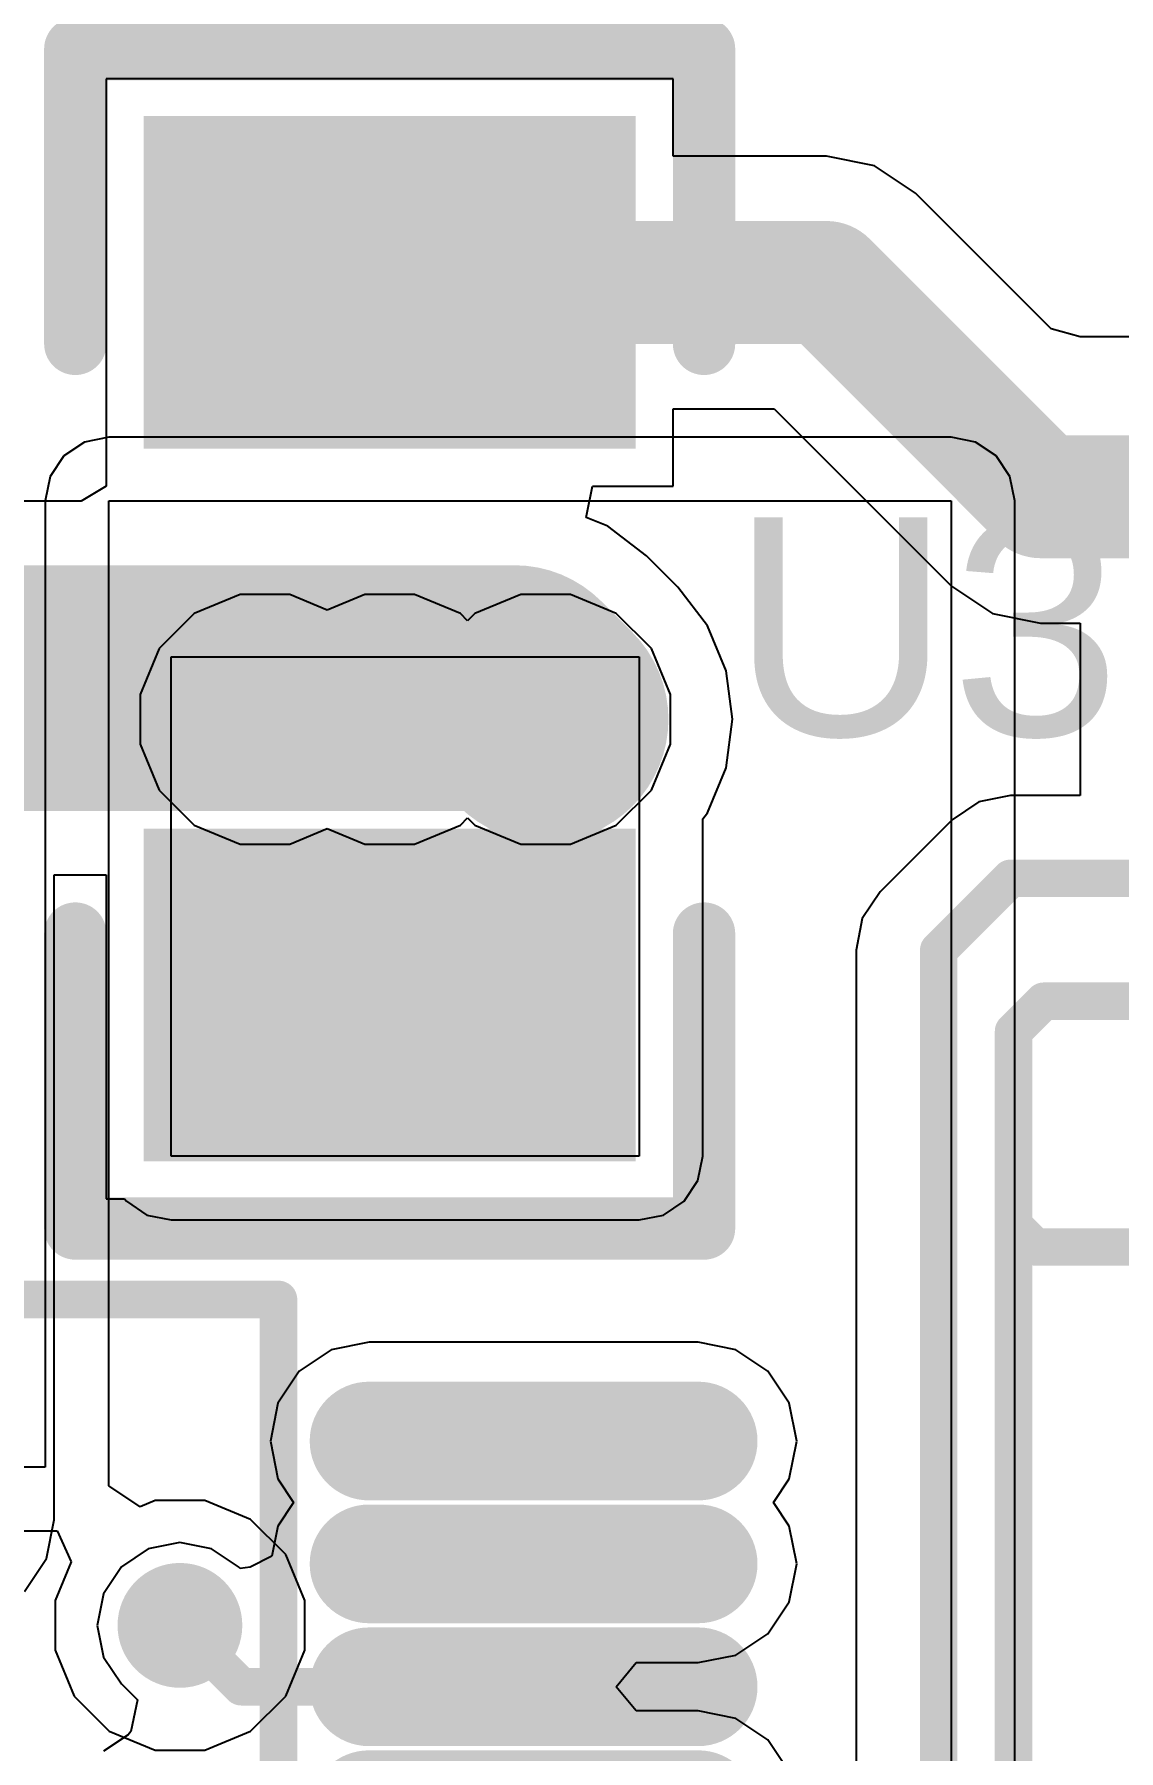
# Model space of a CAD drawing. Header units: inches. Extents: x -1 to 1.07, y -0.9 to 1.08.
# Drawn here: x 0.503 to 0.6769, y -0.7602 to -0.4853 of the extents above; entities that cross this region are included whole.
import ezdxf

# ---------------------------------------------------------------- set-up
doc = ezdxf.new("R2010")
doc.units = ezdxf.units.IN
doc.header["$MEASUREMENT"] = 0
for name, color, linetype in [('BottomLayer', 5, 'Continuous'), ('Mechanical15', 56, 'Continuous'), ('MidLayer1', 16, 'Continuous'), ('MidLayer2', 76, 'Continuous'), ('TopLayer', 1, 'Continuous'), ('TopOverlay', 2, 'Continuous'), ('TopPaste', 8, 'Continuous'), ('TopSolder', 216, 'Continuous'), ('ViaHoleLayer', 16, 'Continuous')]:
    doc.layers.add(name, color=color, linetype=linetype)
doc.styles.add('Arial', font='', dxfattribs={"height": 0.2})
doc.styles.get('Arial').set_extended_font_data('Arial')

# ---------------------------------------------------------------- blocks, each defined once
blk = doc.blocks.new('MSOP_10_L3_0_W3_0_P0_50_LS5_0_BL_27')
at = {"layer": 'TopLayer'}
h = blk.add_hatch(color=1, dxfattribs=at)
edge = h.paths.add_edge_path()
edge.add_arc((-0.03937, 0.05669), 0.00551, 180, 360)
edge.add_line((-0.03386, 0.05669), (-0.03386, 0.10945))
edge.add_arc((-0.03937, 0.10945), 0.00551, 0, 180)
edge.add_line((-0.04488, 0.10945), (-0.04488, 0.05669))
h = blk.add_hatch(color=1, dxfattribs=at)
edge = h.paths.add_edge_path()
edge.add_arc((-0.01969, 0.05669), 0.00551, 180, 360)
edge.add_line((-0.01417, 0.05669), (-0.01417, 0.10945))
edge.add_arc((-0.01969, 0.10945), 0.00551, 0, 180)
edge.add_line((-0.0252, 0.10945), (-0.0252, 0.05669))
h = blk.add_hatch(color=1, dxfattribs=at)
edge = h.paths.add_edge_path()
edge.add_arc((0, 0.05669), 0.00551, 180, 360)
edge.add_line((0.00551, 0.05669), (0.00551, 0.10945))
edge.add_arc((0, 0.10945), 0.00551, 0, 180)
edge.add_line((-0.00551, 0.10945), (-0.00551, 0.05669))
h = blk.add_hatch(color=1, dxfattribs=at)
edge = h.paths.add_edge_path()
edge.add_arc((0.01969, 0.05669), 0.00551, 180, 360)
edge.add_line((0.0252, 0.05669), (0.0252, 0.10945))
edge.add_arc((0.01969, 0.10945), 0.00551, 0, 180)
edge.add_line((0.01417, 0.10945), (0.01417, 0.05669))
h = blk.add_hatch(color=1, dxfattribs=at)
edge = h.paths.add_edge_path()
edge.add_arc((0.03937, 0.05669), 0.00551, 180, 360)
edge.add_line((0.04488, 0.05669), (0.04488, 0.10945))
edge.add_arc((0.03937, 0.10945), 0.00551, 0, 180)
edge.add_line((0.03386, 0.10945), (0.03386, 0.05669))
h = blk.add_hatch(color=1, dxfattribs=at)
edge = h.paths.add_edge_path()
edge.add_arc((-0.03937, -0.10945), 0.00551, 180, 360)
edge.add_line((-0.03386, -0.10945), (-0.03386, -0.05669))
edge.add_arc((-0.03937, -0.05669), 0.00551, 0, 180)
edge.add_line((-0.04488, -0.05669), (-0.04488, -0.10945))
h = blk.add_hatch(color=1, dxfattribs=at)
edge = h.paths.add_edge_path()
edge.add_arc((-0.01969, -0.10945), 0.00551, 180, 360)
edge.add_line((-0.01417, -0.10945), (-0.01417, -0.05669))
edge.add_arc((-0.01969, -0.05669), 0.00551, 0, 180)
edge.add_line((-0.0252, -0.05669), (-0.0252, -0.10945))
h = blk.add_hatch(color=1, dxfattribs=at)
edge = h.paths.add_edge_path()
edge.add_arc((0, -0.10945), 0.00551, 180, 360)
edge.add_line((0.00551, -0.10945), (0.00551, -0.05669))
edge.add_arc((0, -0.05669), 0.00551, 0, 180)
edge.add_line((-0.00551, -0.05669), (-0.00551, -0.10945))
h = blk.add_hatch(color=1, dxfattribs=at)
edge = h.paths.add_edge_path()
edge.add_arc((0.01969, -0.10945), 0.00551, 180, 360)
edge.add_line((0.0252, -0.10945), (0.0252, -0.05669))
edge.add_arc((0.01969, -0.05669), 0.00551, 0, 180)
edge.add_line((0.01417, -0.05669), (0.01417, -0.10945))
h = blk.add_hatch(color=1, dxfattribs=at)
edge = h.paths.add_edge_path()
edge.add_arc((0.03937, -0.10945), 0.00551, 180, 360)
edge.add_line((0.04488, -0.10945), (0.04488, -0.05669))
edge.add_arc((0.03937, -0.05669), 0.00551, 0, 180)
edge.add_line((0.03386, -0.05669), (0.03386, -0.10945))
at = {"layer": 'TopPaste'}
h = blk.add_hatch(color=8, dxfattribs=at)
edge = h.paths.add_edge_path()
edge.add_arc((-0.03937, 0.05669), 0.00551, 180, 360)
edge.add_line((-0.03386, 0.05669), (-0.03386, 0.10945))
edge.add_arc((-0.03937, 0.10945), 0.00551, 0, 180)
edge.add_line((-0.04488, 0.10945), (-0.04488, 0.05669))
h = blk.add_hatch(color=8, dxfattribs=at)
edge = h.paths.add_edge_path()
edge.add_arc((-0.01969, 0.05669), 0.00551, 180, 360)
edge.add_line((-0.01417, 0.05669), (-0.01417, 0.10945))
edge.add_arc((-0.01969, 0.10945), 0.00551, 0, 180)
edge.add_line((-0.0252, 0.10945), (-0.0252, 0.05669))
h = blk.add_hatch(color=8, dxfattribs=at)
edge = h.paths.add_edge_path()
edge.add_arc((0, 0.05669), 0.00551, 180, 360)
edge.add_line((0.00551, 0.05669), (0.00551, 0.10945))
edge.add_arc((0, 0.10945), 0.00551, 0, 180)
edge.add_line((-0.00551, 0.10945), (-0.00551, 0.05669))
h = blk.add_hatch(color=8, dxfattribs=at)
edge = h.paths.add_edge_path()
edge.add_arc((0.01969, 0.05669), 0.00551, 180, 360)
edge.add_line((0.0252, 0.05669), (0.0252, 0.10945))
edge.add_arc((0.01969, 0.10945), 0.00551, 0, 180)
edge.add_line((0.01417, 0.10945), (0.01417, 0.05669))
h = blk.add_hatch(color=8, dxfattribs=at)
edge = h.paths.add_edge_path()
edge.add_arc((0.03937, 0.05669), 0.00551, 180, 360)
edge.add_line((0.04488, 0.05669), (0.04488, 0.10945))
edge.add_arc((0.03937, 0.10945), 0.00551, 0, 180)
edge.add_line((0.03386, 0.10945), (0.03386, 0.05669))
h = blk.add_hatch(color=8, dxfattribs=at)
edge = h.paths.add_edge_path()
edge.add_arc((-0.03937, -0.10945), 0.00551, 180, 360)
edge.add_line((-0.03386, -0.10945), (-0.03386, -0.05669))
edge.add_arc((-0.03937, -0.05669), 0.00551, 0, 180)
edge.add_line((-0.04488, -0.05669), (-0.04488, -0.10945))
h = blk.add_hatch(color=8, dxfattribs=at)
edge = h.paths.add_edge_path()
edge.add_arc((-0.01969, -0.10945), 0.00551, 180, 360)
edge.add_line((-0.01417, -0.10945), (-0.01417, -0.05669))
edge.add_arc((-0.01969, -0.05669), 0.00551, 0, 180)
edge.add_line((-0.0252, -0.05669), (-0.0252, -0.10945))
h = blk.add_hatch(color=8, dxfattribs=at)
edge = h.paths.add_edge_path()
edge.add_arc((0, -0.10945), 0.00551, 180, 360)
edge.add_line((0.00551, -0.10945), (0.00551, -0.05669))
edge.add_arc((0, -0.05669), 0.00551, 0, 180)
edge.add_line((-0.00551, -0.05669), (-0.00551, -0.10945))
h = blk.add_hatch(color=8, dxfattribs=at)
edge = h.paths.add_edge_path()
edge.add_arc((0.01969, -0.10945), 0.00551, 180, 360)
edge.add_line((0.0252, -0.10945), (0.0252, -0.05669))
edge.add_arc((0.01969, -0.05669), 0.00551, 0, 180)
edge.add_line((0.01417, -0.05669), (0.01417, -0.10945))
h = blk.add_hatch(color=8, dxfattribs=at)
edge = h.paths.add_edge_path()
edge.add_arc((0.03937, -0.10945), 0.00551, 180, 360)
edge.add_line((0.04488, -0.10945), (0.04488, -0.05669))
edge.add_arc((0.03937, -0.05669), 0.00551, 0, 180)
edge.add_line((0.03386, -0.05669), (0.03386, -0.10945))
at = {"layer": 'TopSolder'}
h = blk.add_hatch(color=216, dxfattribs=at)
edge = h.paths.add_edge_path()
edge.add_arc((-0.03937, 0.05669), 0.00951, 180, 360)
edge.add_line((-0.02986, 0.05669), (-0.02986, 0.10945))
edge.add_arc((-0.03937, 0.10945), 0.00951, 0, 180)
edge.add_line((-0.04888, 0.10945), (-0.04888, 0.05669))
h = blk.add_hatch(color=216, dxfattribs=at)
edge = h.paths.add_edge_path()
edge.add_arc((-0.01969, 0.05669), 0.00951, 180, 360)
edge.add_line((-0.01017, 0.05669), (-0.01017, 0.10945))
edge.add_arc((-0.01969, 0.10945), 0.00951, 0, 180)
edge.add_line((-0.0292, 0.10945), (-0.0292, 0.05669))
h = blk.add_hatch(color=216, dxfattribs=at)
edge = h.paths.add_edge_path()
edge.add_arc((0, 0.05669), 0.00951, 180, 360)
edge.add_line((0.00951, 0.05669), (0.00951, 0.10945))
edge.add_arc((0, 0.10945), 0.00951, 0, 180)
edge.add_line((-0.00951, 0.10945), (-0.00951, 0.05669))
h = blk.add_hatch(color=216, dxfattribs=at)
edge = h.paths.add_edge_path()
edge.add_arc((0.01969, 0.05669), 0.00951, 180, 360)
edge.add_line((0.0292, 0.05669), (0.0292, 0.10945))
edge.add_arc((0.01969, 0.10945), 0.00951, 0, 180)
edge.add_line((0.01017, 0.10945), (0.01017, 0.05669))
h = blk.add_hatch(color=216, dxfattribs=at)
edge = h.paths.add_edge_path()
edge.add_arc((0.03937, 0.05669), 0.00951, 180, 360)
edge.add_line((0.04888, 0.05669), (0.04888, 0.10945))
edge.add_arc((0.03937, 0.10945), 0.00951, 0, 180)
edge.add_line((0.02986, 0.10945), (0.02986, 0.05669))
h = blk.add_hatch(color=216, dxfattribs=at)
edge = h.paths.add_edge_path()
edge.add_arc((-0.03937, -0.10945), 0.00951, 180, 360)
edge.add_line((-0.02986, -0.10945), (-0.02986, -0.05669))
edge.add_arc((-0.03937, -0.05669), 0.00951, 0, 180)
edge.add_line((-0.04888, -0.05669), (-0.04888, -0.10945))
h = blk.add_hatch(color=216, dxfattribs=at)
edge = h.paths.add_edge_path()
edge.add_arc((-0.01969, -0.10945), 0.00951, 180, 360)
edge.add_line((-0.01017, -0.10945), (-0.01017, -0.05669))
edge.add_arc((-0.01969, -0.05669), 0.00951, 0, 180)
edge.add_line((-0.0292, -0.05669), (-0.0292, -0.10945))
h = blk.add_hatch(color=216, dxfattribs=at)
edge = h.paths.add_edge_path()
edge.add_arc((0, -0.10945), 0.00951, 180, 360)
edge.add_line((0.00951, -0.10945), (0.00951, -0.05669))
edge.add_arc((0, -0.05669), 0.00951, 0, 180)
edge.add_line((-0.00951, -0.05669), (-0.00951, -0.10945))
h = blk.add_hatch(color=216, dxfattribs=at)
edge = h.paths.add_edge_path()
edge.add_arc((0.01969, -0.10945), 0.00951, 180, 360)
edge.add_line((0.0292, -0.10945), (0.0292, -0.05669))
edge.add_arc((0.01969, -0.05669), 0.00951, 0, 180)
edge.add_line((0.01017, -0.05669), (0.01017, -0.10945))
h = blk.add_hatch(color=216, dxfattribs=at)
edge = h.paths.add_edge_path()
edge.add_arc((0.03937, -0.10945), 0.00951, 180, 360)
edge.add_line((0.04888, -0.10945), (0.04888, -0.05669))
edge.add_arc((0.03937, -0.05669), 0.00951, 0, 180)
edge.add_line((0.02986, -0.05669), (0.02986, -0.10945))
at = {"layer": 'Mechanical15'}
for points in [[(-0.03606, -0.11, 0.00787, 0.00787, 1), (-0.04394, -0.11, 0.00787, 0.00787, 1)], [(-0.04591, -0.11, 0.00394, 0.00394, 1), (-0.04197, -0.11, 0.00394, 0.00394, 1)], [(-0.03803, -0.11, 0.00394, 0.00394, 1), (-0.03409, -0.11, 0.00394, 0.00394, 1)]]:
    blk.add_lwpolyline(points, format="xyseb", close=True, dxfattribs=at)
at = {"layer": 'TopOverlay'}
for points in [[(0.06206, 0.04218, 0.006, 0.006, 0), (-0.06206, 0.04218, 0.006, 0.006, 0)], [(-0.06206, 0.04218, 0.006, 0.006, 0), (-0.06206, -0.04218, 0.006, 0.006, 0)], [(0.06206, 0.04218, 0.006, 0.006, 0), (0.06205, -0.04218, 0.006, 0.006, 0)], [(-0.06206, -0.04218, 0.006, 0.006, 0), (0.06205, -0.04218, 0.006, 0.006, 0)]]:
    blk.add_lwpolyline(points, format="xyseb", dxfattribs=at)
for points in [[(-0.06356, 0.04218, 0.003, 0.003, 1), (-0.06056, 0.04218, 0.003, 0.003, 1)], [(-0.06356, 0.04218, 0.003, 0.003, 1), (-0.06056, 0.04218, 0.003, 0.003, 1)], [(0.06056, 0.04218, 0.003, 0.003, 1), (0.06356, 0.04218, 0.003, 0.003, 1)], [(0.06056, 0.04218, 0.003, 0.003, 1), (0.06356, 0.04218, 0.003, 0.003, 1)], [(-0.03346, -0.01256, 0.01181, 0.01181, 1), (-0.04528, -0.01256, 0.01181, 0.01181, 1)], [(-0.04823, -0.01256, 0.00591, 0.00591, 1), (-0.04233, -0.01256, 0.00591, 0.00591, 1)], [(-0.03641, -0.01256, 0.00591, 0.00591, 1), (-0.03051, -0.01256, 0.00591, 0.00591, 1)], [(-0.06356, -0.04218, 0.003, 0.003, 1), (-0.06056, -0.04218, 0.003, 0.003, 1)], [(-0.06356, -0.04218, 0.003, 0.003, 1), (-0.06056, -0.04218, 0.003, 0.003, 1)], [(0.06055, -0.04218, 0.003, 0.003, 1), (0.06356, -0.04218, 0.003, 0.003, 1)], [(0.06055, -0.04218, 0.003, 0.003, 1), (0.06356, -0.04218, 0.003, 0.003, 1)], [(-0.05678, -0.08307, 0.01181, 0.01181, 1), (-0.0686, -0.08307, 0.01181, 0.01181, 1)], [(-0.07155, -0.08307, 0.00591, 0.00591, 1), (-0.06565, -0.08307, 0.00591, 0.00591, 1)], [(-0.05973, -0.08307, 0.00591, 0.00591, 1), (-0.05383, -0.08307, 0.00591, 0.00591, 1)]]:
    blk.add_lwpolyline(points, format="xyseb", close=True, dxfattribs=at)
blk = doc.blocks.new('R1206_30')
at = {"layer": 'TopLayer'}
for points in [[(-0.02264, 0.03543), (0.02264, 0.03543), (0.02264, -0.03543), (-0.02264, -0.03543)], [(0.09154, 0.03543), (0.13681, 0.03543), (0.13681, -0.03543), (0.09154, -0.03543)]]:
    blk.add_hatch(color=1, dxfattribs=at).paths.add_polyline_path(points)
at = {"layer": 'TopPaste'}
for points in [[(-0.02264, 0.03543), (0.02264, 0.03543), (0.02264, -0.03543), (-0.02264, -0.03543)], [(0.09154, 0.03543), (0.13681, 0.03543), (0.13681, -0.03543), (0.09154, -0.03543)]]:
    blk.add_hatch(color=8, dxfattribs=at).paths.add_polyline_path(points)
at = {"layer": 'TopSolder'}
for points in [[(-0.02664, 0.03943), (0.02664, 0.03943), (0.02664, -0.03943), (-0.02664, -0.03943)], [(0.08754, 0.03943), (0.14081, 0.03943), (0.14081, -0.03943), (0.08754, -0.03943)]]:
    blk.add_hatch(color=216, dxfattribs=at).paths.add_polyline_path(points)
at = {"layer": 'TopOverlay'}
for points in [[(-0.0374, 0.05039, 0.01, 0.01, 0), (-0.0374, -0.05039, 0.01, 0.01, 0)], [(-0.0374, 0.05039, 0.01, 0.01, 0), (0.00984, 0.05039, 0.01, 0.01, 0)], [(0.10433, 0.05039, 0.01, 0.01, 0), (0.15157, 0.05039, 0.01, 0.01, 0)], [(0.15157, 0.05039, 0.01, 0.01, 0), (0.15157, -0.05039, 0.01, 0.01, 0)], [(-0.0374, -0.05039, 0.01, 0.01, 0), (0.00984, -0.05039, 0.01, 0.01, 0)], [(0.10433, -0.05039, 0.01, 0.01, 0), (0.15157, -0.05039, 0.01, 0.01, 0)]]:
    blk.add_lwpolyline(points, format="xyseb", dxfattribs=at)
for points in [[(-0.0399, 0.05039, 0.005, 0.005, 1), (-0.0349, 0.05039, 0.005, 0.005, 1)], [(-0.0399, 0.05039, 0.005, 0.005, 1), (-0.0349, 0.05039, 0.005, 0.005, 1)], [(0.00734, 0.05039, 0.005, 0.005, 1), (0.01234, 0.05039, 0.005, 0.005, 1)], [(0.10183, 0.05039, 0.005, 0.005, 1), (0.10683, 0.05039, 0.005, 0.005, 1)], [(0.14907, 0.05039, 0.005, 0.005, 1), (0.15407, 0.05039, 0.005, 0.005, 1)], [(0.14907, 0.05039, 0.005, 0.005, 1), (0.15407, 0.05039, 0.005, 0.005, 1)], [(-0.0399, -0.05039, 0.005, 0.005, 1), (-0.0349, -0.05039, 0.005, 0.005, 1)], [(-0.0399, -0.05039, 0.005, 0.005, 1), (-0.0349, -0.05039, 0.005, 0.005, 1)], [(0.00734, -0.05039, 0.005, 0.005, 1), (0.01234, -0.05039, 0.005, 0.005, 1)], [(0.10183, -0.05039, 0.005, 0.005, 1), (0.10683, -0.05039, 0.005, 0.005, 1)], [(0.14907, -0.05039, 0.005, 0.005, 1), (0.15407, -0.05039, 0.005, 0.005, 1)], [(0.14907, -0.05039, 0.005, 0.005, 1), (0.15407, -0.05039, 0.005, 0.005, 1)]]:
    blk.add_lwpolyline(points, format="xyseb", close=True, dxfattribs=at)

msp = doc.modelspace()

# ---------------------------------------------------------------- hatches: boundary and pattern name
at = {"layer": 'BottomLayer'}
h = msp.add_hatch(color=5, dxfattribs=at)
edge = h.paths.add_edge_path()
edge.add_arc((0.54, -0.595), 0.01, 0, 360)
h = msp.add_hatch(color=5, dxfattribs=at)
edge = h.paths.add_edge_path()
edge.add_arc((0.56, -0.595), 0.01, 0, 360)
h = msp.add_hatch(color=5, dxfattribs=at)
edge = h.paths.add_edge_path()
edge.add_arc((0.585, -0.595), 0.01, 0, 360)
h = msp.add_hatch(color=5, dxfattribs=at)
edge = h.paths.add_edge_path()
edge.add_arc((0.52638, -0.74016), 0.01, 0, 360)
at = {"layer": 'MidLayer1'}
h = msp.add_hatch(color=16, dxfattribs=at)
edge = h.paths.add_edge_path()
edge.add_arc((0.54, -0.595), 0.01, 0, 360)
h = msp.add_hatch(color=16, dxfattribs=at)
edge = h.paths.add_edge_path()
edge.add_arc((0.56, -0.595), 0.01, 0, 360)
h = msp.add_hatch(color=16, dxfattribs=at)
edge = h.paths.add_edge_path()
edge.add_arc((0.585, -0.595), 0.01, 0, 360)
h = msp.add_hatch(color=16, dxfattribs=at)
edge = h.paths.add_edge_path()
edge.add_arc((0.52638, -0.74016), 0.01, 0, 360)
at = {"layer": 'MidLayer2'}
h = msp.add_hatch(color=76, dxfattribs=at)
edge = h.paths.add_edge_path()
edge.add_arc((0.54, -0.595), 0.01, 0, 360)
h = msp.add_hatch(color=76, dxfattribs=at)
edge = h.paths.add_edge_path()
edge.add_arc((0.56, -0.595), 0.01, 0, 360)
h = msp.add_hatch(color=76, dxfattribs=at)
edge = h.paths.add_edge_path()
edge.add_arc((0.585, -0.595), 0.01, 0, 360)
h = msp.add_hatch(color=76, dxfattribs=at)
edge = h.paths.add_edge_path()
edge.add_arc((0.52638, -0.74016), 0.01, 0, 360)
at = {"layer": 'TopLayer'}
h = msp.add_hatch(color=1, dxfattribs=at)
edge = h.paths.add_edge_path()
edge.add_arc((0.54, -0.595), 0.01, 0, 360)
h = msp.add_hatch(color=1, dxfattribs=at)
edge = h.paths.add_edge_path()
edge.add_arc((0.56, -0.595), 0.01, 0, 360)
h = msp.add_hatch(color=1, dxfattribs=at)
edge = h.paths.add_edge_path()
edge.add_arc((0.585, -0.595), 0.01, 0, 360)
h = msp.add_hatch(color=1, dxfattribs=at)
edge = h.paths.add_edge_path()
edge.add_arc((0.52638, -0.74016), 0.01, 0, 360)
at = {"layer": 'ViaHoleLayer'}
h = msp.add_hatch(color=16, dxfattribs=at)
edge = h.paths.add_edge_path()
edge.add_arc((0.54, -0.595), 0.005, 0, 360)
h = msp.add_hatch(color=16, dxfattribs=at)
edge = h.paths.add_edge_path()
edge.add_arc((0.56, -0.595), 0.005, 0, 360)
h = msp.add_hatch(color=16, dxfattribs=at)
edge = h.paths.add_edge_path()
edge.add_arc((0.585, -0.595), 0.005, 0, 360)
h = msp.add_hatch(color=16, dxfattribs=at)
edge = h.paths.add_edge_path()
edge.add_arc((0.52638, -0.74016), 0.005, 0, 360)

# ---------------------------------------------------------------- linework, layer by layer
at = {"layer": 'BottomLayer'}
for p, q in [((0.53602, -0.575), (0.52867, -0.57804)), ((0.54398, -0.575), (0.53602, -0.575)), ((0.55, -0.57749), (0.54398, -0.575)), ((0.55602, -0.575), (0.55, -0.57749)), ((0.56398, -0.575), (0.55602, -0.575)), ((0.57133, -0.57804), (0.56398, -0.575)), ((0.58102, -0.575), (0.57367, -0.57804)), ((0.58898, -0.575), (0.58102, -0.575)), ((0.59633, -0.57804), (0.58898, -0.575)), ((0.52867, -0.57804), (0.52304, -0.58367)), ((0.5725, -0.57922), (0.57133, -0.57804)), ((0.57367, -0.57804), (0.5725, -0.57922)), ((0.60196, -0.58367), (0.59633, -0.57804)), ((0.52304, -0.58367), (0.52, -0.59102)), ((0.605, -0.59102), (0.60196, -0.58367)), ((0.52, -0.59102), (0.52, -0.59898)), ((0.605, -0.59898), (0.605, -0.59102)), ((0.52, -0.59898), (0.52304, -0.60633)), ((0.60196, -0.60633), (0.605, -0.59898)), ((0.52304, -0.60633), (0.52867, -0.61196)), ((0.59633, -0.61196), (0.60196, -0.60633)), ((0.52867, -0.61196), (0.53602, -0.615)), ((0.54398, -0.615), (0.55, -0.61251)), ((0.55, -0.61251), (0.55602, -0.615)), ((0.56398, -0.615), (0.57133, -0.61196)), ((0.57133, -0.61196), (0.5725, -0.61078)), ((0.5725, -0.61078), (0.57367, -0.61196)), ((0.57367, -0.61196), (0.58102, -0.615)), ((0.58898, -0.615), (0.59633, -0.61196)), ((0.53602, -0.615), (0.54398, -0.615)), ((0.55602, -0.615), (0.56398, -0.615)), ((0.58102, -0.615), (0.58898, -0.615))]:
    msp.add_line(p, q, dxfattribs=at)
at = {"layer": 'MidLayer1'}
for p, q in [((0.53602, -0.575), (0.52867, -0.57804)), ((0.54398, -0.575), (0.53602, -0.575)), ((0.55, -0.57749), (0.54398, -0.575)), ((0.55602, -0.575), (0.55, -0.57749)), ((0.56398, -0.575), (0.55602, -0.575)), ((0.57133, -0.57804), (0.56398, -0.575)), ((0.58102, -0.575), (0.57367, -0.57804)), ((0.58898, -0.575), (0.58102, -0.575)), ((0.59633, -0.57804), (0.58898, -0.575)), ((0.52867, -0.57804), (0.52304, -0.58367)), ((0.5725, -0.57922), (0.57133, -0.57804)), ((0.57367, -0.57804), (0.5725, -0.57922)), ((0.60196, -0.58367), (0.59633, -0.57804)), ((0.52304, -0.58367), (0.52, -0.59102)), ((0.605, -0.59102), (0.60196, -0.58367)), ((0.52, -0.59102), (0.52, -0.59898)), ((0.605, -0.59898), (0.605, -0.59102)), ((0.52, -0.59898), (0.52304, -0.60633)), ((0.60196, -0.60633), (0.605, -0.59898)), ((0.52304, -0.60633), (0.52867, -0.61196)), ((0.59633, -0.61196), (0.60196, -0.60633)), ((0.52867, -0.61196), (0.53602, -0.615)), ((0.54398, -0.615), (0.55, -0.61251)), ((0.55, -0.61251), (0.55602, -0.615)), ((0.56398, -0.615), (0.57133, -0.61196)), ((0.57133, -0.61196), (0.5725, -0.61078)), ((0.5725, -0.61078), (0.57367, -0.61196)), ((0.57367, -0.61196), (0.58102, -0.615)), ((0.58898, -0.615), (0.59633, -0.61196)), ((0.53602, -0.615), (0.54398, -0.615)), ((0.55602, -0.615), (0.56398, -0.615)), ((0.58102, -0.615), (0.58898, -0.615))]:
    msp.add_line(p, q, dxfattribs=at)
at = {"layer": 'MidLayer2'}
for p, q in [((0.515, -0.5498), (0.5111, -0.55058)), ((0.65, -0.5498), (0.515, -0.5498)), ((0.6539, -0.55058), (0.65, -0.5498)), ((0.5111, -0.55058), (0.50779, -0.55279)), ((0.65721, -0.55279), (0.6539, -0.55058)), ((0.50779, -0.55279), (0.50558, -0.5561)), ((0.65942, -0.5561), (0.65721, -0.55279)), ((0.50558, -0.5561), (0.5048, -0.56)), ((0.6602, -0.56), (0.65942, -0.5561)), ((0.5048, -0.56), (0.5048, -0.7148)), ((0.515, -0.71781), (0.515, -0.56)), ((0.515, -0.56), (0.65, -0.56)), ((0.65, -0.56), (0.65, -0.83)), ((0.6602, -0.83), (0.6602, -0.56)), ((0.5048, -0.7148), (0.31494, -0.7148)), ((0.52, -0.72115), (0.515, -0.71781)), ((0.5224, -0.72016), (0.52, -0.72115)), ((0.53036, -0.72016), (0.5224, -0.72016)), ((0.53771, -0.7232), (0.53036, -0.72016)), ((0.31494, -0.725), (0.50672, -0.725)), ((0.50672, -0.725), (0.50894, -0.73)), ((0.54333, -0.72883), (0.53771, -0.7232)), ((0.50894, -0.73), (0.50638, -0.73618)), ((0.54638, -0.73618), (0.54333, -0.72883)), ((0.50638, -0.73618), (0.50638, -0.74414)), ((0.54638, -0.74414), (0.54638, -0.73618)), ((0.50638, -0.74414), (0.50942, -0.75149)), ((0.54333, -0.75149), (0.54638, -0.74414)), ((0.50942, -0.75149), (0.51505, -0.75711)), ((0.53771, -0.75711), (0.54333, -0.75149)), ((0.51505, -0.75711), (0.5224, -0.76016)), ((0.53036, -0.76016), (0.53771, -0.75711)), ((0.5224, -0.76016), (0.53036, -0.76016))]:
    msp.add_line(p, q, dxfattribs=at)
at = {"layer": 'TopLayer'}
for p, q in [((0.60543, -0.49236), (0.51457, -0.49236)), ((0.51457, -0.49236), (0.51457, -0.55506)), ((0.60543, -0.50477), (0.60543, -0.49236)), ((0.63, -0.50477), (0.60543, -0.50477)), ((0.63774, -0.50631), (0.63, -0.50477)), ((0.64431, -0.51069), (0.63774, -0.50631)), ((0.66605, -0.53244), (0.64431, -0.51069)), ((0.6707, -0.5337), (0.66605, -0.53244)), ((0.74188, -0.5337), (0.6707, -0.5337)), ((0.6707, -0.5337), (0.6707, -0.5337)), ((0.6707, -0.5337), (0.6707, -0.5337)), ((0.60543, -0.55764), (0.60543, -0.54523)), ((0.60543, -0.54523), (0.62162, -0.54523)), ((0.62162, -0.54523), (0.65005, -0.57366)), ((0.51457, -0.55506), (0.51457, -0.55764)), ((0.51457, -0.55764), (0.51057, -0.56006)), ((0.59151, -0.56264), (0.59251, -0.55764)), ((0.59251, -0.55764), (0.60543, -0.55764)), ((0.51057, -0.56006), (0.41667, -0.56006)), ((0.59497, -0.56407), (0.59151, -0.56264)), ((0.60117, -0.56883), (0.59497, -0.56407)), ((0.60617, -0.57383), (0.60117, -0.56883)), ((0.61093, -0.58003), (0.60617, -0.57383)), ((0.65005, -0.57366), (0.65661, -0.57804)), ((0.61392, -0.58725), (0.61093, -0.58003)), ((0.65661, -0.57804), (0.66435, -0.57958)), ((0.66435, -0.57958), (0.6707, -0.57958)), ((0.6707, -0.57958), (0.6707, -0.60722)), ((0.525, -0.665), (0.525, -0.585)), ((0.525, -0.585), (0.6, -0.585)), ((0.6, -0.585), (0.6, -0.665)), ((0.61494, -0.595), (0.61392, -0.58725)), ((0.61392, -0.60275), (0.61494, -0.595)), ((0.61093, -0.60997), (0.61392, -0.60275)), ((0.65953, -0.60722), (0.65446, -0.60822)), ((0.6707, -0.60722), (0.65953, -0.60722)), ((0.6102, -0.61093), (0.61093, -0.60997)), ((0.65446, -0.60822), (0.65016, -0.6111)), ((0.6102, -0.665), (0.6102, -0.61093)), ((0.65016, -0.6111), (0.63863, -0.62263)), ((0.50622, -0.72324), (0.50622, -0.61994)), ((0.50622, -0.61994), (0.51457, -0.61994)), ((0.51457, -0.61994), (0.51457, -0.67181)), ((0.63863, -0.62263), (0.63575, -0.62693)), ((0.63575, -0.62693), (0.63475, -0.632)), ((0.63475, -0.632), (0.63475, -0.81954)), ((0.6, -0.665), (0.525, -0.665)), ((0.60942, -0.6689), (0.6102, -0.665)), ((0.60721, -0.67221), (0.60942, -0.6689)), ((0.51457, -0.67181), (0.51752, -0.67181)), ((0.51752, -0.67181), (0.51779, -0.67221)), ((0.51779, -0.67221), (0.5211, -0.67442)), ((0.6039, -0.67442), (0.60721, -0.67221)), ((0.5211, -0.67442), (0.525, -0.6752)), ((0.525, -0.6752), (0.6, -0.6752)), ((0.6, -0.6752), (0.6039, -0.67442)), ((0.55669, -0.69481), (0.55064, -0.69602)), ((0.60945, -0.69481), (0.55669, -0.69481)), ((0.6155, -0.69602), (0.60945, -0.69481)), ((0.55064, -0.69602), (0.54551, -0.69945)), ((0.62063, -0.69945), (0.6155, -0.69602)), ((0.54551, -0.69945), (0.54208, -0.70458)), ((0.62406, -0.70458), (0.62063, -0.69945)), ((0.54208, -0.70458), (0.54088, -0.71063)), ((0.62526, -0.71063), (0.62406, -0.70458)), ((0.54088, -0.71063), (0.54208, -0.71668)), ((0.62406, -0.71668), (0.62526, -0.71063)), ((0.54208, -0.71668), (0.54461, -0.72047)), ((0.62153, -0.72047), (0.62406, -0.71668)), ((0.54461, -0.72047), (0.54208, -0.72426)), ((0.62406, -0.72426), (0.62153, -0.72047)), ((0.50498, -0.72944), (0.50622, -0.72324)), ((0.54208, -0.72426), (0.54112, -0.72909)), ((0.62526, -0.73032), (0.62406, -0.72426)), ((0.52131, -0.72791), (0.51701, -0.73079)), ((0.52638, -0.7269), (0.52131, -0.72791)), ((0.53145, -0.72791), (0.52638, -0.7269)), ((0.53575, -0.73079), (0.53145, -0.72791)), ((0.50147, -0.73471), (0.50498, -0.72944)), ((0.51701, -0.73079), (0.51413, -0.73509)), ((0.53602, -0.73105), (0.53575, -0.73079)), ((0.53763, -0.73081), (0.53602, -0.73105)), ((0.54112, -0.72909), (0.53763, -0.73081)), ((0.62406, -0.73637), (0.62526, -0.73032)), ((0.51413, -0.73509), (0.51312, -0.74016)), ((0.62063, -0.7415), (0.62406, -0.73637)), ((0.51312, -0.74016), (0.51413, -0.74523)), ((0.6155, -0.74493), (0.62063, -0.7415)), ((0.60945, -0.74613), (0.6155, -0.74493)), ((0.51413, -0.74523), (0.51701, -0.74953)), ((0.59632, -0.75), (0.5995, -0.74613)), ((0.5995, -0.74613), (0.60945, -0.74613)), ((0.51701, -0.74953), (0.51959, -0.75211)), ((0.5995, -0.75387), (0.59632, -0.75)), ((0.59632, -0.75), (0.59633, -0.75)), ((0.59633, -0.75), (0.59632, -0.75)), ((0.51959, -0.75211), (0.51851, -0.75714)), ((0.60945, -0.75387), (0.5995, -0.75387)), ((0.6155, -0.75507), (0.60945, -0.75387)), ((0.62063, -0.7585), (0.6155, -0.75507)), ((0.51808, -0.75768), (0.51414, -0.76031)), ((0.51851, -0.75714), (0.51808, -0.75768)), ((0.62406, -0.76363), (0.62063, -0.7585))]:
    msp.add_line(p, q, dxfattribs=at)
for points in [[(0.56, -0.525, 0.01969, 0.01969, 0), (0.63, -0.525, 0.01969, 0.01969, 0)], [(0.63, -0.525, 0.01969, 0.01969, 0), (0.66435, -0.55935, 0.01969, 0.01969, 0)], [(0.66435, -0.55935, 0.01969, 0.01969, 0), (0.74828, -0.55935, 0.01969, 0.01969, 0)], [(0.47, -0.59, 0.03937, 0.03937, 0), (0.58, -0.59, 0.03937, 0.03937, 0)], [(0.58, -0.59, 0.03937, 0.03937, 0), (0.585, -0.595, 0.03937, 0.03937, 0)], [(0.648, -0.632, 0.006, 0.006, 0), (0.65953, -0.62047, 0.006, 0.006, 0)], [(0.65953, -0.62047, 0.006, 0.006, 0), (0.75047, -0.62047, 0.006, 0.006, 0)], [(0.648, -0.82503, 0.006, 0.006, 0), (0.648, -0.632, 0.006, 0.006, 0)], [(0.66, -0.645, 0.006, 0.006, 0), (0.66484, -0.64016, 0.006, 0.006, 0)], [(0.66484, -0.64016, 0.006, 0.006, 0), (0.70629, -0.64016, 0.006, 0.006, 0)], [(0.66, -0.67602, 0.006, 0.006, 0), (0.66, -0.645, 0.006, 0.006, 0)], [(0.66, -0.83, 0.006, 0.006, 0), (0.66, -0.67602, 0.006, 0.006, 0)], [(0.66, -0.67602, 0.006, 0.006, 0), (0.66351, -0.67953, 0.006, 0.006, 0)], [(0.66351, -0.67953, 0.006, 0.006, 0), (0.70629, -0.67953, 0.006, 0.006, 0)], [(0.52638, -0.74016, 0.006, 0.006, 0), (0.53622, -0.75, 0.006, 0.006, 0)], [(0.53622, -0.75, 0.006, 0.006, 0), (0.58307, -0.75, 0.006, 0.006, 0)]]:
    msp.add_lwpolyline(points, format="xyseb", dxfattribs=at)
for points in [[(0.55508, -0.525, 0.00984, 0.00984, 1), (0.56492, -0.525, 0.00984, 0.00984, 1)], [(0.62508, -0.525, 0.00984, 0.00984, 1), (0.63492, -0.525, 0.00984, 0.00984, 1)], [(0.62508, -0.525, 0.00984, 0.00984, 1), (0.63492, -0.525, 0.00984, 0.00984, 1)], [(0.65943, -0.55935, 0.00984, 0.00984, 1), (0.66927, -0.55935, 0.00984, 0.00984, 1)], [(0.65943, -0.55935, 0.00984, 0.00984, 1), (0.66927, -0.55935, 0.00984, 0.00984, 1)], [(0.57016, -0.59, 0.01969, 0.01969, 1), (0.58984, -0.59, 0.01969, 0.01969, 1)], [(0.57016, -0.59, 0.01969, 0.01969, 1), (0.58984, -0.59, 0.01969, 0.01969, 1)], [(0.57516, -0.595, 0.01969, 0.01969, 1), (0.59484, -0.595, 0.01969, 0.01969, 1)], [(0.65803, -0.62047, 0.003, 0.003, 1), (0.66103, -0.62047, 0.003, 0.003, 1)], [(0.65803, -0.62047, 0.003, 0.003, 1), (0.66103, -0.62047, 0.003, 0.003, 1)], [(0.6465, -0.632, 0.003, 0.003, 1), (0.6495, -0.632, 0.003, 0.003, 1)], [(0.6465, -0.632, 0.003, 0.003, 1), (0.6495, -0.632, 0.003, 0.003, 1)], [(0.66334, -0.64016, 0.003, 0.003, 1), (0.66634, -0.64016, 0.003, 0.003, 1)], [(0.66334, -0.64016, 0.003, 0.003, 1), (0.66634, -0.64016, 0.003, 0.003, 1)], [(0.6585, -0.645, 0.003, 0.003, 1), (0.6615, -0.645, 0.003, 0.003, 1)], [(0.6585, -0.645, 0.003, 0.003, 1), (0.6615, -0.645, 0.003, 0.003, 1)], [(0.6585, -0.67602, 0.003, 0.003, 1), (0.6615, -0.67602, 0.003, 0.003, 1)], [(0.6585, -0.67602, 0.003, 0.003, 1), (0.6615, -0.67602, 0.003, 0.003, 1)], [(0.6585, -0.67602, 0.003, 0.003, 1), (0.6615, -0.67602, 0.003, 0.003, 1)], [(0.66201, -0.67953, 0.003, 0.003, 1), (0.66501, -0.67953, 0.003, 0.003, 1)], [(0.66201, -0.67953, 0.003, 0.003, 1), (0.66501, -0.67953, 0.003, 0.003, 1)], [(0.52488, -0.74016, 0.003, 0.003, 1), (0.52788, -0.74016, 0.003, 0.003, 1)], [(0.53472, -0.75, 0.003, 0.003, 1), (0.53772, -0.75, 0.003, 0.003, 1)], [(0.53472, -0.75, 0.003, 0.003, 1), (0.53772, -0.75, 0.003, 0.003, 1)], [(0.58157, -0.75, 0.003, 0.003, 1), (0.58457, -0.75, 0.003, 0.003, 1)]]:
    msp.add_lwpolyline(points, format="xyseb", close=True, dxfattribs=at)

# ---------------------------------------------------------------- block references
at = {"rotation": 90}
for name, p in [('R1206_30', (0.56, -0.63917)), ('MSOP_10_L3_0_W3_0_P0_50_LS5_0_BL_27', (0.5, -0.75))]:
    msp.add_blockref(name, p, dxfattribs=at)

# ---------------------------------------------------------------- texts
at = {"layer": 'TopOverlay', "style": 'Arial'}
msp.add_text('U3', height=0.035, dxfattribs=at).set_placement((0.61467, -0.59764))

doc.saveas('drawing.dxf')
